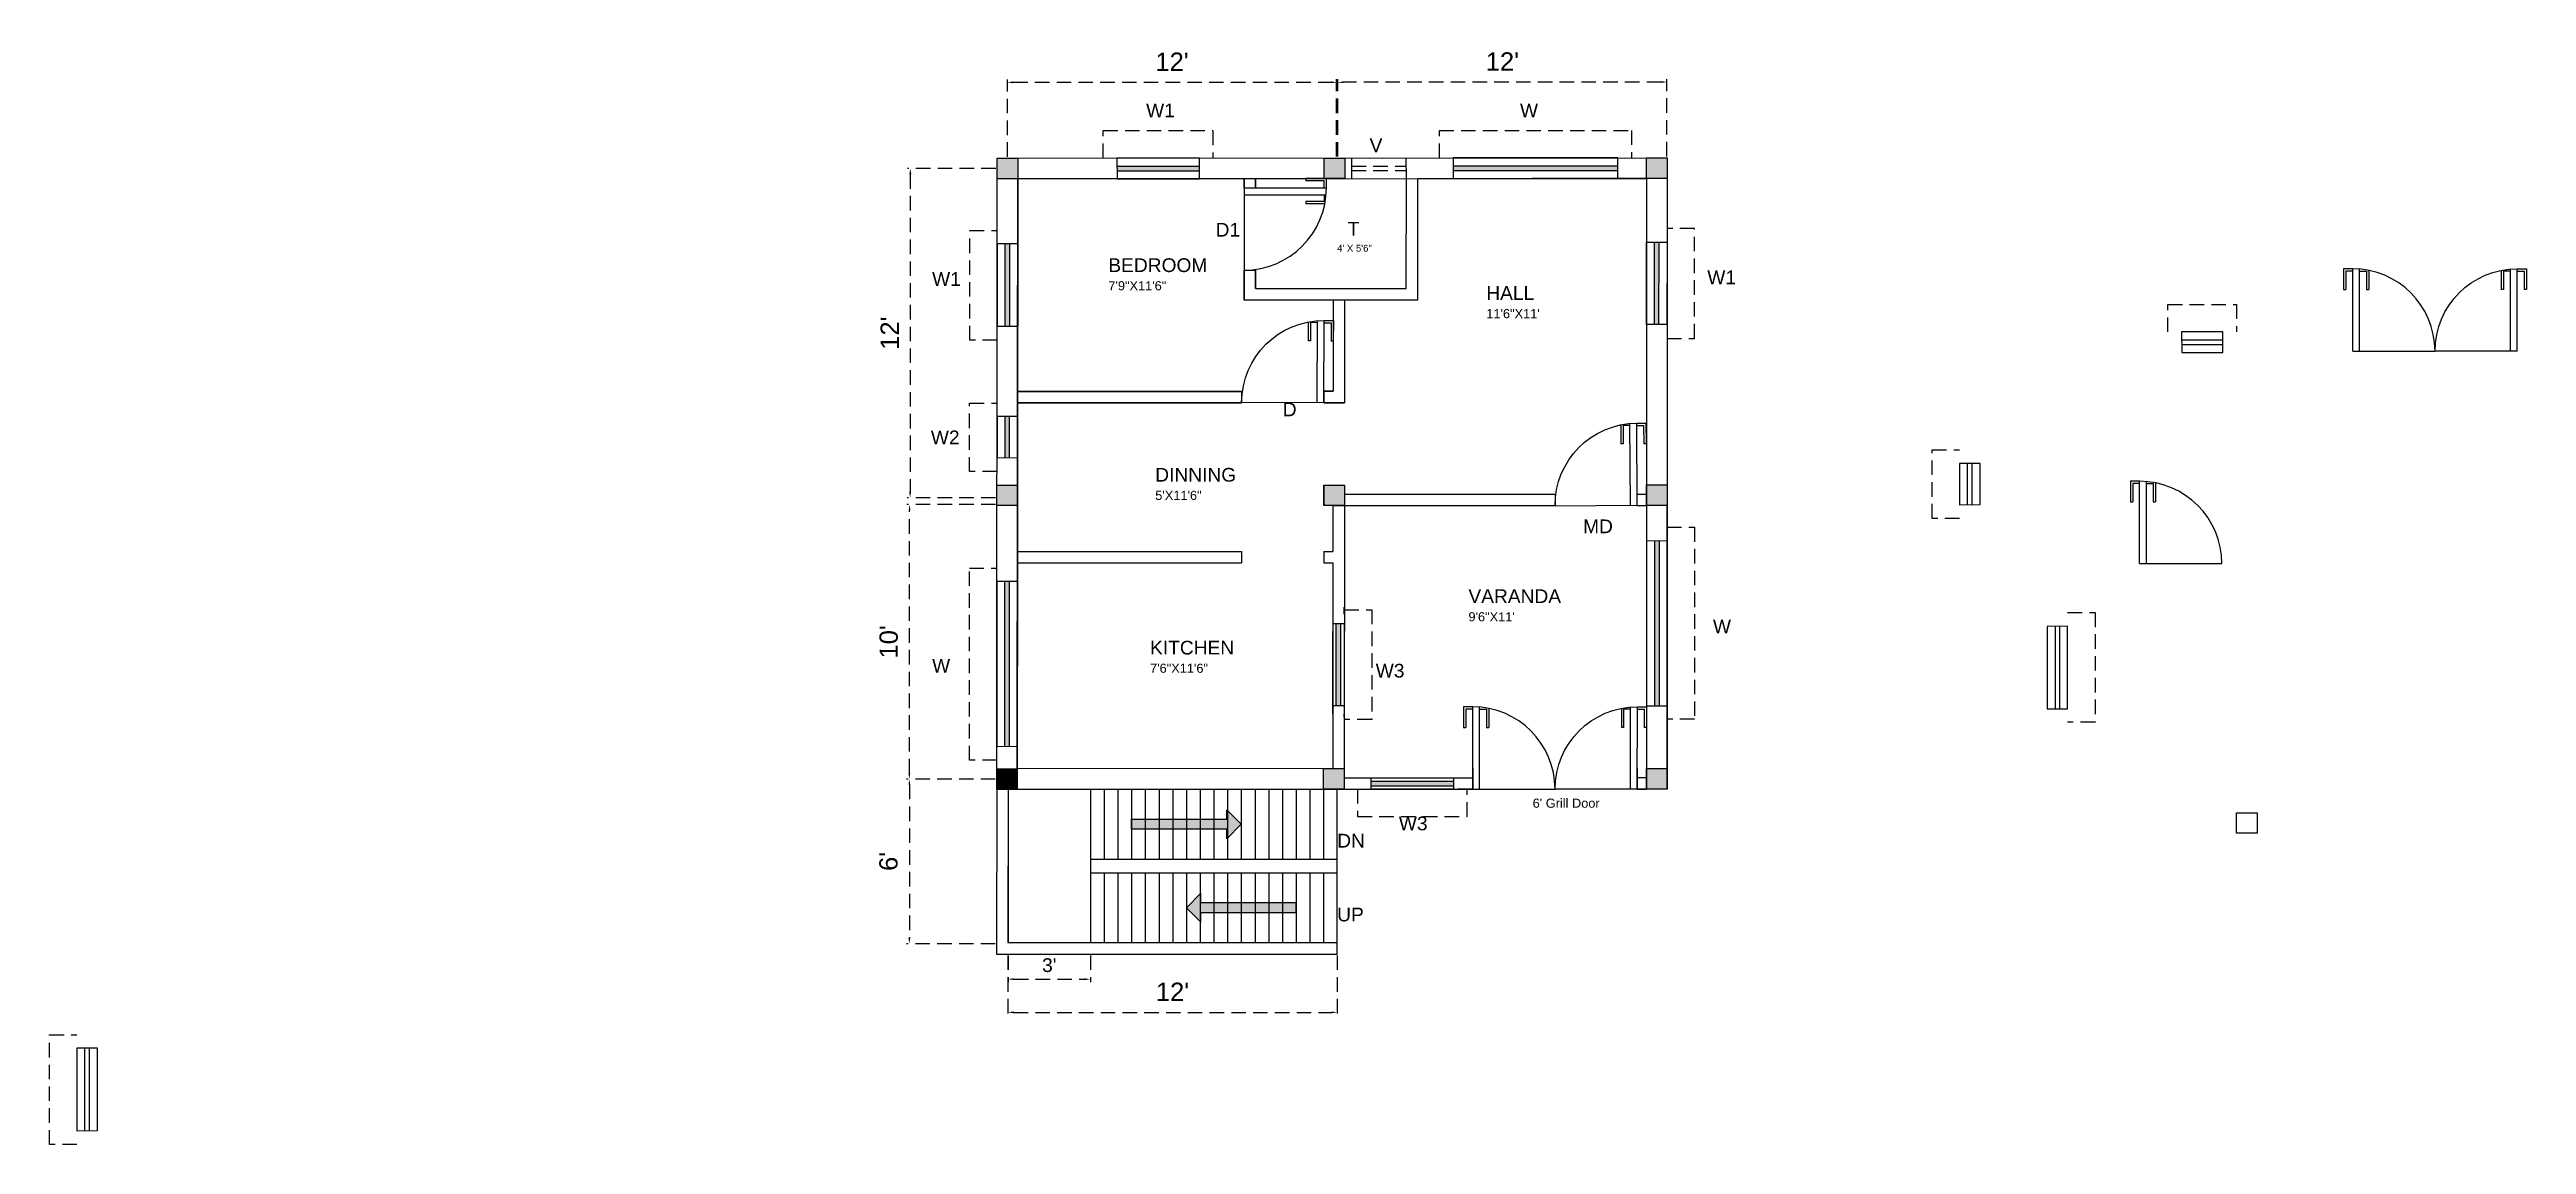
# Model space of a CAD drawing. Header units: feet. Extents: x -264 to 819, y 595 to 1074.
import ezdxf

# ---------------------------------------------------------------- set-up
doc = ezdxf.new("R2010")
doc.units = ezdxf.units.FT
doc.linetypes.add('HIDDEN', pattern=[9.525, 6.35, -3.175])
doc.layers.add('0 @ 1', color=7, linetype='Continuous')
doc.styles.get("Standard").update_dxf_attribs({"font": 'arial.ttf'})
doc.dimstyles.new('ISO-25', dxfattribs={"dimtxt": 2.5, "dimasz": 2.5, "dimexe": 1.25, "dimexo": 0.625, "dimtad": 1, "dimtxsty": 'Standard', "dimcen": 2.5, "dimadec": 0, "dimazin": 0, "dimtfac": 1, "dimtmove": 0, "dimatfit": 3, "dimfxl": 1, "dimarcsym": 0})

# ---------------------------------------------------------------- blocks, each defined once
blk = doc.blocks.new('w2')
at = {"linetype": 'HIDDEN'}
for p, q in [((-6.1, 9), (-6.1, 21)), ((-6.1, 21), (23.9, 21)), ((23.9, 21), (23.9, 9))]:
    blk.add_line(p, q, dxfattribs=at)
for p, q in [((-0.1, 9), (0, 0)), ((18, 9), (-0.1, 9)), ((0, 0), (18, 0)), ((18, 0), (18, 9))]:
    blk.add_line(p, q)
at = {"linetype": 'Continuous'}
for p, q in [((0, 5.5), (18, 5.5)), ((0, 3.5), (18, 3.5))]:
    blk.add_line(p, q, dxfattribs=at)
blk = doc.blocks.new('D1')
at = {"linetype": 'Continuous'}
for p, q in [((0, 36), (-4, 36)), ((-4, 36), (-4, 27)), ((0, 0), (0, 36)), ((3, 0), (3, 35.9)), ((-4, 27), (-3, 27)), ((6, 27), (7, 27)), ((0, 0), (36, 0))]:
    blk.add_line(p, q, dxfattribs=at)
for points in [[(0, 36), (-4, 36), (-4, 27)], [(0, 35), (-3, 35), (-3, 27)], [(3, 35), (6, 35), (6, 27)], [(7, 35.3), (7, 27)]]:
    blk.add_lwpolyline(points, dxfattribs=at)
blk.add_arc((0, 0), 36, 0.0028, 90, dxfattribs=at)
blk = doc.blocks.new('pillar')
at = {"linetype": 'Continuous'}
for p, q in [((-9, 9), (0, 9)), ((-9, 0), (-9, 9)), ((0, 0), (-9, 0)), ((0, 9), (0, 0))]:
    blk.add_line(p, q, dxfattribs=at)
blk = doc.blocks.new('D2')
at = {"linetype": 'Continuous', "xscale": -1, "rotation": 179.9972417419532}
blk.add_blockref('D1', (-36, 0), dxfattribs=at)
blk = doc.blocks.new('D4')
at = {"linetype": 'Continuous'}
blk.add_blockref('D1', (0, 0), dxfattribs=at)
at = {"linetype": 'Continuous', "rotation": 179.9944834839069}
blk.add_blockref('D2', (36, 0), dxfattribs=at)
blk = doc.blocks.new('block')
at = {"linetype": 'Continuous'}
blk.add_blockref('pillar', (0, -9), dxfattribs=at)
blk = doc.blocks.new('w1')
at = {"linetype": 'HIDDEN'}
for p, q in [((-42.1, 9), (-42.1, 21)), ((-42.1, 21), (5.9, 21)), ((5.9, 21), (5.9, 9))]:
    blk.add_line(p, q, dxfattribs=at)
for p, q in [((-36.1, 9), (-36, 0)), ((0, 9), (-36.1, 9)), ((-36, 0), (0, 0)), ((0, 0), (0, 9))]:
    blk.add_line(p, q)
at = {"linetype": 'Continuous'}
for p, q in [((-36, 5.5), (0, 5.5)), ((-36, 3.5), (0, 3.5))]:
    blk.add_line(p, q, dxfattribs=at)
blk = doc.blocks.new('sidewin')
at = {"linetype": 'Continuous', "rotation": 90}
blk.add_blockref('w2', (9, -18), dxfattribs=at)
blk = doc.blocks.new('updown w1')
at = {"linetype": 'Continuous'}
for p, q in [((-36, 0), (0, 0)), ((-36, -5), (-36, 0)), ((0, 0), (0, -5)), ((-36, -1.5), (0, -1.5)), ((-36, -3.5), (0, -3.5)), ((0, -5), (-36, -5))]:
    blk.add_line(p, q, dxfattribs=at)
at = {"linetype": 'HIDDEN'}
for p, q in [((-42, -5), (-42, -17)), ((6, -17), (6, -5)), ((-42, -17), (6, -17))]:
    blk.add_line(p, q, dxfattribs=at)
blk = doc.blocks.new('landfoill')
at = {"linetype": 'Continuous', "rotation": 89.99999999999855}
blk.add_blockref('w1', (9, 36.1), dxfattribs=at)
blk = doc.blocks.new('*U21')
h = blk.add_hatch(color=0)
h.set_gradient(color1=(0, 0, 255), rotation=180, tint=1)
h.paths.add_polyline_path([(0, 0), (-6.35, -6.35), (-6.35, -2.159), (-48, -2.159), (-48, 2.159), (-6.35, 2.159), (-6.35, 6.35)])
at = {"color": 0, "linetype": 'Continuous'}
blk.add_lwpolyline([(0, 0), (-6.35, -6.35), (-6.35, -2.159), (-48, -2.159), (-48, 2.159), (-6.35, 2.159), (-6.35, 6.35)], close=True, dxfattribs=at)
blk = doc.blocks.new('*U26')
h = blk.add_hatch(color=0)
h.set_gradient(color1=(0, 0, 255), rotation=180, tint=1)
h.paths.add_polyline_path([(0, 0), (6.35, -6.35), (6.35, -2.159), (48, -2.159), (48, 2.159), (6.35, 2.159), (6.35, 6.35)])
at = {"color": 0, "linetype": 'Continuous'}
blk.add_lwpolyline([(0, 0), (6.35, -6.35), (6.35, -2.159), (48, -2.159), (48, 2.159), (6.35, 2.159), (6.35, 6.35)], close=True, dxfattribs=at)
blk = doc.blocks.new('W4')
at = {"linetype": 'HIDDEN'}
for p, q in [((-78.1, 9), (-78.1, 21)), ((-78.1, 21), (5.9, 21)), ((5.9, 21), (5.9, 9))]:
    blk.add_line(p, q, dxfattribs=at)
for p, q in [((-72.1, 9), (-72, 0)), ((0, 9), (-72.1, 9)), ((-72, 0), (0, 0)), ((0, 0), (0, 9))]:
    blk.add_line(p, q)
at = {"linetype": 'Continuous'}
for p, q in [((-72, 5.5), (0, 5.5)), ((-72, 3.5), (0, 3.5))]:
    blk.add_line(p, q, dxfattribs=at)
blk = doc.blocks.new('RIGPT W')
at = {"linetype": 'Continuous'}
blk.add_blockref('W4', (72.1, -9), dxfattribs=at)
blk = doc.blocks.new('INSIDE WINDOW')
at = {"linetype": 'Continuous'}
for p, q in [((-5, 0), (0, 0)), ((-3.5, -36), (-3.5, 0)), ((-1.5, -36), (-1.5, 0)), ((0, -36), (-5, -36))]:
    blk.add_line(p, q, dxfattribs=at)
blk = doc.blocks.new('PEPO')
at = {"linetype": 'HIDDEN'}
for p, q in [((0, 6), (12, 6)), ((12, 6), (12, -42)), ((12, -42), (0, -42))]:
    blk.add_line(p, q, dxfattribs=at)
at = {"linetype": 'Continuous'}
for p, q in [((0, 0), (0, -36)), ((-5, 0), (-5, -36))]:
    blk.add_line(p, q, dxfattribs=at)
blk.add_blockref('INSIDE WINDOW', (0, 0), dxfattribs=at)
blk = doc.blocks.new('*D31')
at = {"color": 0, "linetype": 'HIDDEN', "lineweight": -2, "transparency": 16777216}
for p, q in [((154.7, 1026.6), (154.7, 1060.4)), ((157.2, 1059.2), (296.2, 1059.2)), ((298.7, 1026.7), (298.7, 1060.5))]:
    blk.add_line(p, q, dxfattribs=at)
at = {"color": 0, "linetype": 'HIDDEN', "transparency": 16777216}
for points in [[(157.2, 1059.6), (157.2, 1058.7), (154.7, 1059.2)], [(296.2, 1059.6), (296.2, 1058.8), (298.7, 1059.2)]]:
    blk.add_solid(points, dxfattribs=at)
at = {"layer": 'Defpoints', "color": 0, "linetype": 'HIDDEN', "transparency": 16777216}
for p in [(298.7, 1059.2), (154.7, 1026), (298.7, 1026.1)]:
    blk.add_point(p, dxfattribs=at)
at = {"color": 0, "linetype": 'HIDDEN', "transparency": 16777216, "insert": (226.7, 1068.2), "char_height": 8, "attachment_point": 5, "rotation": 0.0245}
blk.add_mtext("12'", dxfattribs=at)
blk = doc.blocks.new('*D32')
at = {"color": 0, "linetype": 'HIDDEN', "lineweight": -2, "transparency": 16777216}
for p, q in [((299.2, 1026.7), (299.2, 1060.5)), ((440.7, 1059.3), (301.7, 1059.2)), ((443.2, 1026.8), (443.2, 1060.5))]:
    blk.add_line(p, q, dxfattribs=at)
at = {"color": 0, "linetype": 'HIDDEN', "transparency": 16777216}
for points in [[(301.7, 1059.6), (301.7, 1058.8), (299.2, 1059.2)], [(440.7, 1059.7), (440.7, 1058.9), (443.2, 1059.3)]]:
    blk.add_solid(points, dxfattribs=at)
at = {"layer": 'Defpoints', "color": 0, "linetype": 'HIDDEN', "transparency": 16777216}
for p in [(299.2, 1059.2), (299.2, 1026.1), (443.2, 1026.1)]:
    blk.add_point(p, dxfattribs=at)
at = {"color": 0, "linetype": 'HIDDEN', "transparency": 16777216, "insert": (371.2, 1068.3), "char_height": 8, "attachment_point": 5, "rotation": 0.0232}
blk.add_mtext("12'", dxfattribs=at)
blk = doc.blocks.new('*D34')
at = {"color": 0, "linetype": 'HIDDEN', "lineweight": -2, "transparency": 16777216}
for p, q in [((149.5, 874.5), (110.7, 874.5)), ((111.8, 757), (111.9, 872)), ((149.4, 754.5), (110.6, 754.5))]:
    blk.add_line(p, q, dxfattribs=at)
at = {"color": 0, "linetype": 'HIDDEN', "transparency": 16777216}
for points in [[(111.5, 872), (112.3, 872), (111.9, 874.5)], [(111.4, 757), (112.2, 757), (111.8, 754.5)]]:
    blk.add_solid(points, dxfattribs=at)
at = {"layer": 'Defpoints', "color": 0, "linetype": 'HIDDEN', "transparency": 16777216}
for p in [(111.9, 874.5), (150.1, 874.5), (150, 754.5)]:
    blk.add_point(p, dxfattribs=at)
at = {"color": 0, "linetype": 'HIDDEN', "transparency": 16777216, "insert": (102.8, 814.5), "char_height": 8, "attachment_point": 5, "rotation": 89.9536}
blk.add_mtext("10'", dxfattribs=at)
blk = doc.blocks.new('*D35')
at = {"color": 0, "linetype": 'HIDDEN', "lineweight": -2, "transparency": 16777216}
for p, q in [((149.6, 1021.5), (111, 1021.5)), ((112.2, 1019), (112.1, 880)), ((149.5, 877.5), (110.9, 877.5))]:
    blk.add_line(p, q, dxfattribs=at)
at = {"color": 0, "linetype": 'HIDDEN', "transparency": 16777216}
for points in [[(111.8, 1019), (112.7, 1019), (112.2, 1021.5)], [(111.7, 880), (112.5, 880), (112.1, 877.5)]]:
    blk.add_solid(points, dxfattribs=at)
at = {"layer": 'Defpoints', "color": 0, "linetype": 'HIDDEN', "transparency": 16777216}
for p in [(150.2, 1021.5), (112.1, 877.5), (150.1, 877.5)]:
    blk.add_point(p, dxfattribs=at)
at = {"color": 0, "linetype": 'HIDDEN', "transparency": 16777216, "insert": (103.2, 949.5), "char_height": 8, "attachment_point": 5, "rotation": 89.9517}
blk.add_mtext("12'", dxfattribs=at)
blk = doc.blocks.new('*D36')
at = {"color": 0, "linetype": 'HIDDEN', "lineweight": -2, "transparency": 16777216}
for p, q in [((149.4, 754.5), (110.6, 754.5)), ((111.8, 752), (111.8, 685)), ((149.4, 682.5), (110.6, 682.5))]:
    blk.add_line(p, q, dxfattribs=at)
at = {"color": 0, "linetype": 'HIDDEN', "transparency": 16777216}
for points in [[(111.4, 752), (112.2, 752), (111.8, 754.5)], [(111.4, 685), (112.2, 685), (111.8, 682.5)]]:
    blk.add_solid(points, dxfattribs=at)
at = {"layer": 'Defpoints', "color": 0, "linetype": 'HIDDEN', "transparency": 16777216}
for p in [(150, 754.5), (111.8, 682.5), (150, 682.5)]:
    blk.add_point(p, dxfattribs=at)
at = {"color": 0, "linetype": 'HIDDEN', "transparency": 16777216, "insert": (102.7, 718.5), "char_height": 8, "attachment_point": 5, "rotation": 90}
blk.add_mtext("6'", dxfattribs=at)
blk = doc.blocks.new('*D38')
at = {"color": 0, "linetype": 'HIDDEN', "lineweight": -2, "transparency": 16777216}
for p, q in [((155, 677.4), (155, 665.7)), ((191, 677.4), (191, 665.7)), ((157.5, 667), (188.5, 667))]:
    blk.add_line(p, q, dxfattribs=at)
at = {"color": 0, "linetype": 'HIDDEN', "transparency": 16777216}
for points in [[(157.5, 667.4), (157.5, 666.6), (155, 667)], [(188.5, 667.4), (188.5, 666.6), (191, 667)]]:
    blk.add_solid(points, dxfattribs=at)
at = {"layer": 'Defpoints', "color": 0, "linetype": 'HIDDEN', "transparency": 16777216}
for p in [(155, 678), (191, 678), (191, 667)]:
    blk.add_point(p, dxfattribs=at)
at = {"color": 0, "linetype": 'HIDDEN', "transparency": 16777216, "insert": (173, 673.1), "char_height": 6, "attachment_point": 5}
blk.add_mtext("3'", dxfattribs=at)
blk = doc.blocks.new('*D39')
at = {"color": 0, "linetype": 'HIDDEN', "lineweight": -2, "transparency": 16777216}
for p, q in [((154.9, 677.4), (154.9, 651.2)), ((298.9, 677.4), (298.9, 651.2)), ((157.4, 652.5), (296.4, 652.5))]:
    blk.add_line(p, q, dxfattribs=at)
at = {"color": 0, "linetype": 'HIDDEN', "transparency": 16777216}
for points in [[(157.4, 652.9), (157.4, 652.1), (154.9, 652.5)], [(296.4, 652.9), (296.4, 652.1), (298.9, 652.5)]]:
    blk.add_solid(points, dxfattribs=at)
at = {"layer": 'Defpoints', "color": 0, "linetype": 'HIDDEN', "transparency": 16777216}
for p in [(154.9, 678), (298.9, 678), (298.9, 652.5)]:
    blk.add_point(p, dxfattribs=at)
at = {"color": 0, "linetype": 'HIDDEN', "transparency": 16777216, "insert": (226.9, 661.5), "char_height": 8, "attachment_point": 5}
blk.add_mtext("12'", dxfattribs=at)

msp = doc.modelspace()

# ---------------------------------------------------------------- hatches: boundary and pattern name
at = {"linetype": 'Continuous', "true_color": 0x000000}
h = msp.add_hatch(color=18, dxfattribs=at)
h.dxf.hatch_style = 1
h.paths.add_polyline_path([(443.232, 1026.143), (434.232, 1026.139), (434.232, 1017.139), (443.232, 1017.143)])
h.paths.add_polyline_path([(302.225, 1026.074), (293.225, 1026.053), (293.225, 1017.074), (302.225, 1017.074)])
h.paths.add_polyline_path([(159.225, 1026.004), (150.233, 1025.983), (150.225, 1017.004), (159.225, 1017.004)])
h.paths.add_polyline_path([(159.105, 883.074), (150.112, 883.052), (150.105, 874.074), (159.105, 874.074)])
h.paths.add_polyline_path([(302, 759.074), (293, 759.053), (293, 750.074), (302, 750.074)])
at = {"linetype": 'HIDDEN', "true_color": 0x000000}
h = msp.add_hatch(color=18, dxfattribs=at)
h.dxf.hatch_style = 1
h.paths.add_polyline_path([(155.7, 988.499), (153.7, 988.497), (153.7, 952.502), (155.7, 952.508)])
h.paths.add_polyline_path([(155.642, 913.051), (153.642, 913.051), (153.642, 895.02), (155.642, 895.031)])
h.paths.add_polyline_path([(155.582, 840.86), (153.582, 840.86), (153.582, 768.829), (155.582, 768.84)])
h.paths.add_polyline_path([(300.561, 822.565), (298.561, 822.563), (298.561, 786.562), (300.561, 786.562)])
h.paths.add_polyline_path([(439.731, 858.623), (437.731, 858.612), (437.731, 786.592), (439.731, 786.592)])
h.paths.add_polyline_path([(439.732, 989.329), (437.732, 989.33), (437.698, 953.31), (439.698, 953.297)])
h.paths.add_polyline_path([(421.732, 1022.633), (349.7, 1022.633), (349.712, 1020.633), (421.732, 1020.633)])
h.paths.add_polyline_path([(238.717, 1022.543), (202.685, 1022.543), (202.697, 1020.543), (238.717, 1020.543)])
h.paths.add_polyline_path([(349.833, 753.605), (313.832, 753.605), (313.832, 751.605), (349.835, 751.605)])
at = {"linetype": 'Continuous', "true_color": 0x000000}
h = msp.add_hatch(color=18, dxfattribs=at)
h.dxf.hatch_style = 1
h.paths.add_polyline_path([(443.232, 759.143), (434.233, 759.122), (434.232, 750.143), (443.232, 750.143)])
h.paths.add_polyline_path([(302.105, 879.074), (297.109, 879.072), (297.105, 874.074), (302.105, 874.074)], flags=17)
h.paths.add_polyline_path([(302.105, 883.074), (293.105, 883.052), (293.105, 874.074), (297.105, 874.074), (297.109, 879.072), (302.105, 879.074)])
h.paths.add_polyline_path([(443.232, 883.143), (434.233, 883.122), (434.232, 874.143), (443.232, 874.143)])
h = msp.add_hatch(color=18, dxfattribs=at)
h.dxf.hatch_style = 1
h.paths.add_polyline_path([(159.008, 759.004), (150.008, 758.983), (150.008, 750.004), (159.008, 750.004)])

# ---------------------------------------------------------------- linework, layer by layer
at = {"linetype": 'Continuous'}
for p, q in [((293.225, 1026.053), (302.225, 1026.074)), ((293.225, 1017.074), (293.225, 1026.053)), ((302.225, 1026.074), (302.225, 1017.074)), ((305.175, 1026.087), (305.225, 1017.088)), ((329.225, 1017.088), (329.182, 1026.087)), ((258.225, 1016.921), (258.225, 1017.053)), ((263.225, 1017.055), (263.225, 1016.917)), ((302.225, 1017.074), (293.225, 1017.074)), ((329.225, 1016.861), (329.225, 1017.088)), ((334.225, 1017.09), (334.225, 1016.857)), ((743.157, 977.647), (739.157, 977.647)), ((739.157, 977.647), (739.157, 968.647)), ((743.157, 941.647), (743.157, 977.647)), ((746.157, 941.647), (746.157, 977.522)), ((739.157, 968.647), (740.157, 968.647)), ((749.157, 968.647), (750.157, 968.647)), ((743.157, 941.647), (779.157, 941.649)), ((159.147, 924.004), (159.27, 924.004)), ((159.137, 913.051), (159.132, 915.051)), ((159.273, 919.004), (159.142, 919.004)), ((394.232, 874.119), (394.232, 874.119)), ((430.232, 874.139), (434.232, 874.143)), ((159.307, 849.004), (159.083, 849.004)), ((159.088, 854.004), (159.305, 854.004)), ((302.065, 826.626), (302.064, 829.626)), ((297.058, 783.074), (297.058, 819.074)), ((302.058, 819.079), (302.058, 783.074)), ((302.027, 781.639), (302.058, 783.074)), ((150, 750), (149.939, 678)), ((298.939, 678), (298.939, 750.073)), ((154.999, 719.498), (155, 719.498)), ((191, 719.508), (298.939, 719.536)), ((191, 713.508), (298.94, 713.536)), ((149.939, 678), (298.939, 678))]:
    msp.add_line(p, q, dxfattribs=at)
at = {"linetype": 'HIDDEN'}
for p, q in [((305.2, 1022.587), (329.203, 1022.587)), ((305.2, 1020.587), (329.203, 1020.587))]:
    msp.add_line(p, q, dxfattribs=at)
at = {"linetype": 'Continuous'}
for points in [[(150, 750), (150.233, 1026), (443.232, 1026.143), (443.232, 750.143), (430.232, 750.137)], [(150.008, 750.004), (150.233, 1026), (443.232, 1026.143), (443.229, 750.143), (150, 750)], [(434.232, 1017.139), (434.232, 1026.139), (443.232, 1026.143), (443.232, 1017.143), (434.232, 1017.139)], [(302.008, 759.074), (159.008, 759.004), (159.225, 1017.004), (434.232, 1017.139), (434.232, 759.139)], [(159.225, 1017.004), (159.008, 759.004)], [(302, 759.074), (159.015, 759.004), (159.225, 1017.004), (434.232, 1017.139), (434.229, 759.138)], [(159.225, 1017.004), (159.015, 759.004)], [(159.225, 1017.004), (159.147, 924.004)], [(159.18, 964.004), (159.225, 1017.004)], [(159.225, 1017.004), (159.18, 964.004)], [(159.225, 1017.004), (434.232, 1017.139)], [(159.225, 1017.004), (434.232, 1017.139)], [(159.225, 1017.004), (434.232, 1017.139)], [(293.225, 1017.074), (159.225, 1017.004)], [(258.191, 977.053), (258.18, 964.053), (334.18, 964.09), (334.225, 1017.09)], [(258.225, 1016.921), (258.222, 1013.053)], [(258.222, 1013.053), (258.225, 1016.921)], [(258.222, 1013.053), (263.222, 1013.055)], [(263.191, 977.055), (263.185, 969.055), (329.185, 969.088), (329.225, 1017.094)], [(263.225, 1016.917), (263.222, 1013.055)], [(263.222, 1013.055), (263.225, 1016.917)], [(329.185, 969.088), (329.225, 1016.861)], [(334.18, 964.09), (334.225, 1016.857)], [(334.222, 1013.09), (334.222, 1013.09)], [(334.225, 1017.09), (434.232, 1017.139)], [(434.232, 1017.139), (384.229, 1017.114)], [(434.232, 1017.139), (409.231, 1017.127)], [(434.232, 1013.139), (434.234, 1013.139)], [(159.203, 990.504), (159.217, 988.504), (150.217, 988.492), (150.161, 952.492), (159.161, 952.518), (159.2, 988.504)], [(159.203, 990.504), (159.145, 950.504)], [(258.18, 963.921), (258.191, 977.053)], [(258.191, 977.053), (263.191, 977.055)], [(263.185, 969.055), (263.191, 977.055)], [(434.221, 977.139), (434.252, 977.139)], [(743.157, 977.647), (739.157, 977.647), (739.157, 968.647)], [(743.157, 976.647), (740.157, 976.647), (740.157, 968.647)], [(746.157, 976.647), (749.157, 976.647), (749.157, 968.647)], [(750.157, 976.96), (750.157, 968.647)], [(159.147, 924.004), (159.186, 970.504)], [(263.185, 969.055), (329.185, 969.088)], [(434.232, 969.139), (434.256, 969.139)], [(258.18, 964.053), (334.18, 964.09)], [(263.18, 963.917), (263.18, 964.055)], [(297.18, 964.072), (297.147, 924.072), (293.147, 924.07)], [(302.18, 964.068), (302.142, 919.074), (293.149, 919.07)], [(297.18, 964.072), (297.147, 924.072)], [(302.18, 964.074), (302.142, 919.074)], [(434.232, 964.139), (434.258, 964.139)], [(257.147, 924.052), (159.147, 924.004)], [(159.147, 924.004), (159.149, 919.004)], [(159.27, 924.004), (257.147, 924.052)], [(257.148, 921.84), (257.145, 919.052)], [(257.147, 924.052), (257.149, 919.052)], [(293.147, 924.07), (297.147, 924.072)], [(293.147, 924.07), (293.149, 919.07)], [(293.149, 924.07), (293.148, 921.834)], [(434.232, 924.139), (434.278, 924.139)], [(257.149, 919.052), (159.149, 919.004)], [(159.273, 919.004), (257.149, 919.052)], [(293.149, 919.07), (302.142, 919.074)], [(434.232, 919.139), (434.28, 919.139)], [(293.116, 883.052), (293.109, 874.074)], [(302.109, 879.074), (302.008, 759.074)], [(302.105, 879.074), (394.232, 879.119)], [(394.232, 879.119), (394.232, 874.139)], [(394.232, 879.119), (394.232, 874.119)], [(430.252, 879.137), (434.232, 879.139)], [(434.232, 879.139), (434.232, 874.139)], [(297.105, 874.074), (297.088, 854.072)], [(297.105, 874.072), (394.232, 874.119)], [(443.229, 750.143), (443.232, 874.143)], [(443.231, 874.143), (443.232, 750.143)], [(443.232, 812.143), (443.231, 874.143)], [(443.231, 874.143), (443.231, 843.143)], [(159.083, 849.004), (159.008, 759.004)], [(159.083, 849.004), (159.045, 804.004)], [(159.083, 849.004), (159.064, 826.504)], [(159.305, 854.004), (257.092, 854.052)], [(159.307, 849.004), (257.088, 849.052)], [(257.092, 854.052), (257.088, 849.052)], [(293.092, 854.07), (293.088, 849.07)], [(293.088, 849.07), (297.084, 849.072)], [(293.092, 854.07), (297.088, 854.072)], [(297.084, 849.072), (297.008, 759.072)], [(434.232, 849.139), (434.315, 849.139)], [(257.015, 759.052), (257.015, 758.925)], [(293.015, 759.07), (293.015, 758.895)], [(358.232, 759.102), (358.232, 750.143)], [(358.232, 750.102), (358.232, 759.102)], [(430.232, 759.139), (430.232, 750.143)], [(430.232, 759.137), (430.232, 750.143)], [(430.234, 759.137), (430.232, 759.137)], [(430.234, 759.136), (430.232, 759.136)], [(434.232, 759.139), (434.232, 750.143)], [(150, 750), (149.939, 678), (298.939, 678)], [(150, 750), (358.232, 750.102)], [(150, 750), (358.232, 750.102)], [(358.232, 750.102), (150, 750)], [(155, 749.996), (154.944, 683), (298.939, 683)], [(155, 749.996), (155, 683)], [(191, 749.996), (191, 683)], [(197, 749.996), (197, 719.509)], [(203, 749.996), (203, 719.511)], [(209, 749.996), (209, 719.512)], [(215, 749.996), (215, 719.514)], [(221, 749.996), (221, 719.516)], [(227, 749.996), (227, 719.517)], [(233, 749.996), (233, 719.519)], [(239, 749.996), (239, 719.52)], [(245, 749.996), (245, 719.522)], [(251, 749.996), (251, 719.524)], [(257, 749.996), (257, 719.525)], [(263, 749.996), (263, 719.527)], [(269, 749.996), (269, 719.528)], [(275, 749.996), (275, 719.53)], [(281, 749.996), (281, 719.532)], [(287, 749.996), (287, 719.533)], [(293, 749.996), (293, 719.535)], [(298.939, 683), (298.939, 750.073)], [(301.979, 755.049), (358.22, 755.115)], [(301.985, 750.049), (358.225, 750.115)], [(430.232, 750.143), (430.232, 750.137)], [(430.232, 750.137), (434.232, 750.139), (434.232, 750.143)], [(430.233, 755.137), (434.019, 755.139)], [(430.233, 755.137), (434.232, 755.139)], [(197, 713.509), (197, 683)], [(203, 713.511), (203, 683)], [(209, 713.512), (209, 683)], [(215, 713.514), (215, 683)], [(221, 713.516), (221, 683)], [(227, 713.517), (227, 683)], [(233, 713.519), (233, 683)], [(239, 713.52), (239, 683)], [(245, 713.522), (245, 683)], [(251, 713.524), (251, 683)], [(257, 713.525), (257, 683)], [(263, 713.527), (263, 683)], [(269, 713.528), (269, 683)], [(275, 713.53), (275, 683)], [(281, 713.532), (281, 683)], [(287, 713.533), (287, 683)], [(293, 713.535), (293, 683)]]:
    msp.add_lwpolyline(points, dxfattribs=at)
at = {"linetype": 'HIDDEN'}
for points in [[(301.985, 750.049), (330.105, 750.082)], [(301.985, 750.049), (316.045, 750.066)], [(358.232, 750.143), (330.105, 750.082)], [(358.232, 750.143), (344.169, 750.113)]]:
    msp.add_lwpolyline(points, dxfattribs=at)
at = {"linetype": 'Continuous'}
msp.add_arc((743.157, 941.647), 36, 0.002758, 90, dxfattribs=at)

# ---------------------------------------------------------------- block references
for name, p in [('w1', (238.717, 1017.043)), ('W4', (421.732, 1017.133)), ('pillar', (159.225, 1017.004)), ('w2', (668.407, 941.039)), ('sidewin', (150.142, 913.051)), ('pillar', (159.105, 874.074)), ('pillar', (302.105, 874.074)), ('pillar', (443.232, 874.143)), ('D1', (649.912, 848.706)), ('D4', (358.232, 750.102)), ('block', (159.008, 759.004)), ('pillar', (302, 750.074)), ('pillar', (443.232, 750.143)), ('pillar', (701.302, 730.79))]:
    msp.add_blockref(name, p, dxfattribs=at)
for name, p, rotation in [('D1', (258.222, 1013.053), 270), ('w1', (159.2, 988.504), 89.99999999999855), ('w2', (580.146, 874.564), 90), ('RIGPT W', (443.231, 858.643), 270), ('W4', (159.082, 840.86), 89.99999999999855), ('landfoill', (618.469, 821.328), 180), ('w1', (-243.312, 636.785), 89.99999999999855)]:
    msp.add_blockref(name, p, dxfattribs=dict(at, rotation=rotation))
at = {"linetype": 'Continuous', "xscale": -1}
for name, p, rotation in [('w1', (434.232, 989.334), 269.945957384677), ('D1', (815.157, 941.64), 359.9917252258602), ('D1', (293.149, 919.07), 359.8008964812848), ('D1', (430.233, 874.139), 0.3805853993130359)]:
    msp.add_blockref(name, p, dxfattribs=dict(at, rotation=rotation))
at = {"linetype": 'HIDDEN'}
for name, p in [('PEPO', (302.061, 822.566)), ('updown w1', (349.832, 755.105))]:
    msp.add_blockref(name, p, dxfattribs=at)
at = {"layer": '0 @ 1', "linetype": 'Continuous'}
for name, p in [('*U21', (257, 734.761)), ('*U26', (233, 698.259))]:
    msp.add_blockref(name, p, dxfattribs=at)

# ---------------------------------------------------------------- texts
at = {"linetype": 'Continuous', "attachment_point": 1}
for s, width, heights, insert, char_height in [('W1', 18.53061, [-6.025], (215.357, 1049.886), 6), ('W', 18.53061, [-6], (378.898, 1049.886), 6), ('V', 18.53061, [-6], (313.122, 1034.623), 6), ('D1', 18.53061, [-6.025], (245.763, 997.704), 6), ('  T\\P{\\H0.5x;4\' X 5\'6"}', 18.53061, [-13.063], (298.889, 998.13), 6), ('W1', 18.53061, [-6.025], (121.749, 976.186), 6), ('BEDROOM {\\H0.66667x;    7\'9"X11\'6"}', 18.53061, [-14.191], (198.838, 982.228), 6), ('W1', 18.53061, [-6.025], (460.833, 976.898), 6), ('HALL\\P{\\H0.66667x;11\'6"X11\'}', 18.53061, [-14.085], (364.16, 970.047), 6), ('D', 18.53061, [-6], (275.149, 919.133), 6), ('W2', 18.53061, [-6.025], (121.203, 906.907), 6), ('DINNING\\P{\\H0.66667x;5\'X11\'6"}', 18.53061, [-14.187], (219.355, 890.573), 6), ('MD', 18.53061, [-6], (406.51, 868.02), 6), ('VARANDA\\P{\\H0.66667x;9\'6"X11\'}', 18.53061, [-14.085], (356.354, 837.475), 6), ('W', 18.53061, [-6], (463.309, 824.263), 6), ('KITCHEN\\P{\\H0.66667x;7\'6"X11\'6"}', 18.53061, [-14.187], (217.082, 814.982), 6), ('W', 18.53061, [-6], (121.749, 807.081), 6), ('W3', 18.53061, [-6.131], (315.799, 804.902), 6), ('W3', 18.53061, [-6.131], (325.915, 738.103), 6), ("6' Grill Door", 31.33473, [9.748], (384.439, 745.967), 4), ('DN', 18.53061, [-6], (298.939, 730.566), 6), ('UP', 18.53061, [-6.102], (298.939, 698.267), 6)]:
    msp.add_mtext_dynamic_manual_height_columns(s, width=width, gutter_width=12.5, heights=heights, dxfattribs=dict(at, insert=insert, char_height=char_height))

# ---------------------------------------------------------------- dimensions: what is measured, and where the dimension line sits
at = {"linetype": 'HIDDEN'}
for p1, p2, distance, text, picture, middle in [((154.725, 1025.993), (298.725, 1026.055), 33.157, "12'", '*D31', (226.707, 1068.197)), ((443.232, 1026.143), (299.233, 1026.085), -33.127, "12'", '*D32', (371.215, 1068.257)), ((150.225, 1021.493), (150.104, 877.493), -37.989, "12'", '*D35', (103.159, 949.533)), ((150.008, 754.494), (150.105, 874.493), 38.196, "10'", '*D34', (102.775, 814.532))]:
    dim = msp.add_aligned_dim(p1=p1, p2=p2, distance=distance, text=text, dimstyle='ISO-25', override={"dimtxt": 8, "dimgap": 5}, dxfattribs=at)
    dim.commit()
    dim.dimension.update_dxf_attribs({"geometry": picture, "text_midpoint": middle})
dim = msp.add_linear_dim(base=(111.811, 682.494), p1=(150.008, 754.494), p2=(150.008, 682.494), angle=90, text="6'", dimstyle='ISO-25', override={"dimtxt": 8, "dimgap": 5}, dxfattribs=at)
dim.commit()
dim.dimension.update_dxf_attribs({"geometry": '*D36', "text_midpoint": (102.727, 718.494)})
for base, p1, p2, text, override, picture, middle in [((298.939, 652.472), (154.939, 678), (298.939, 678), "12'", {"dimtxt": 8, "dimgap": 5}, '*D39', (226.939, 661.488)), ((191, 666.993), (155, 678), (191, 678), "3'", {"dimtxt": 6, "dimgap": 3}, '*D38', (173, 673.058))]:
    dim = msp.add_linear_dim(base=base, p1=p1, p2=p2, text=text, dimstyle='ISO-25', override=override, dxfattribs=at)
    dim.commit()
    dim.dimension.update_dxf_attribs({"geometry": picture, "text_midpoint": middle})

doc.saveas('drawing.dxf')
